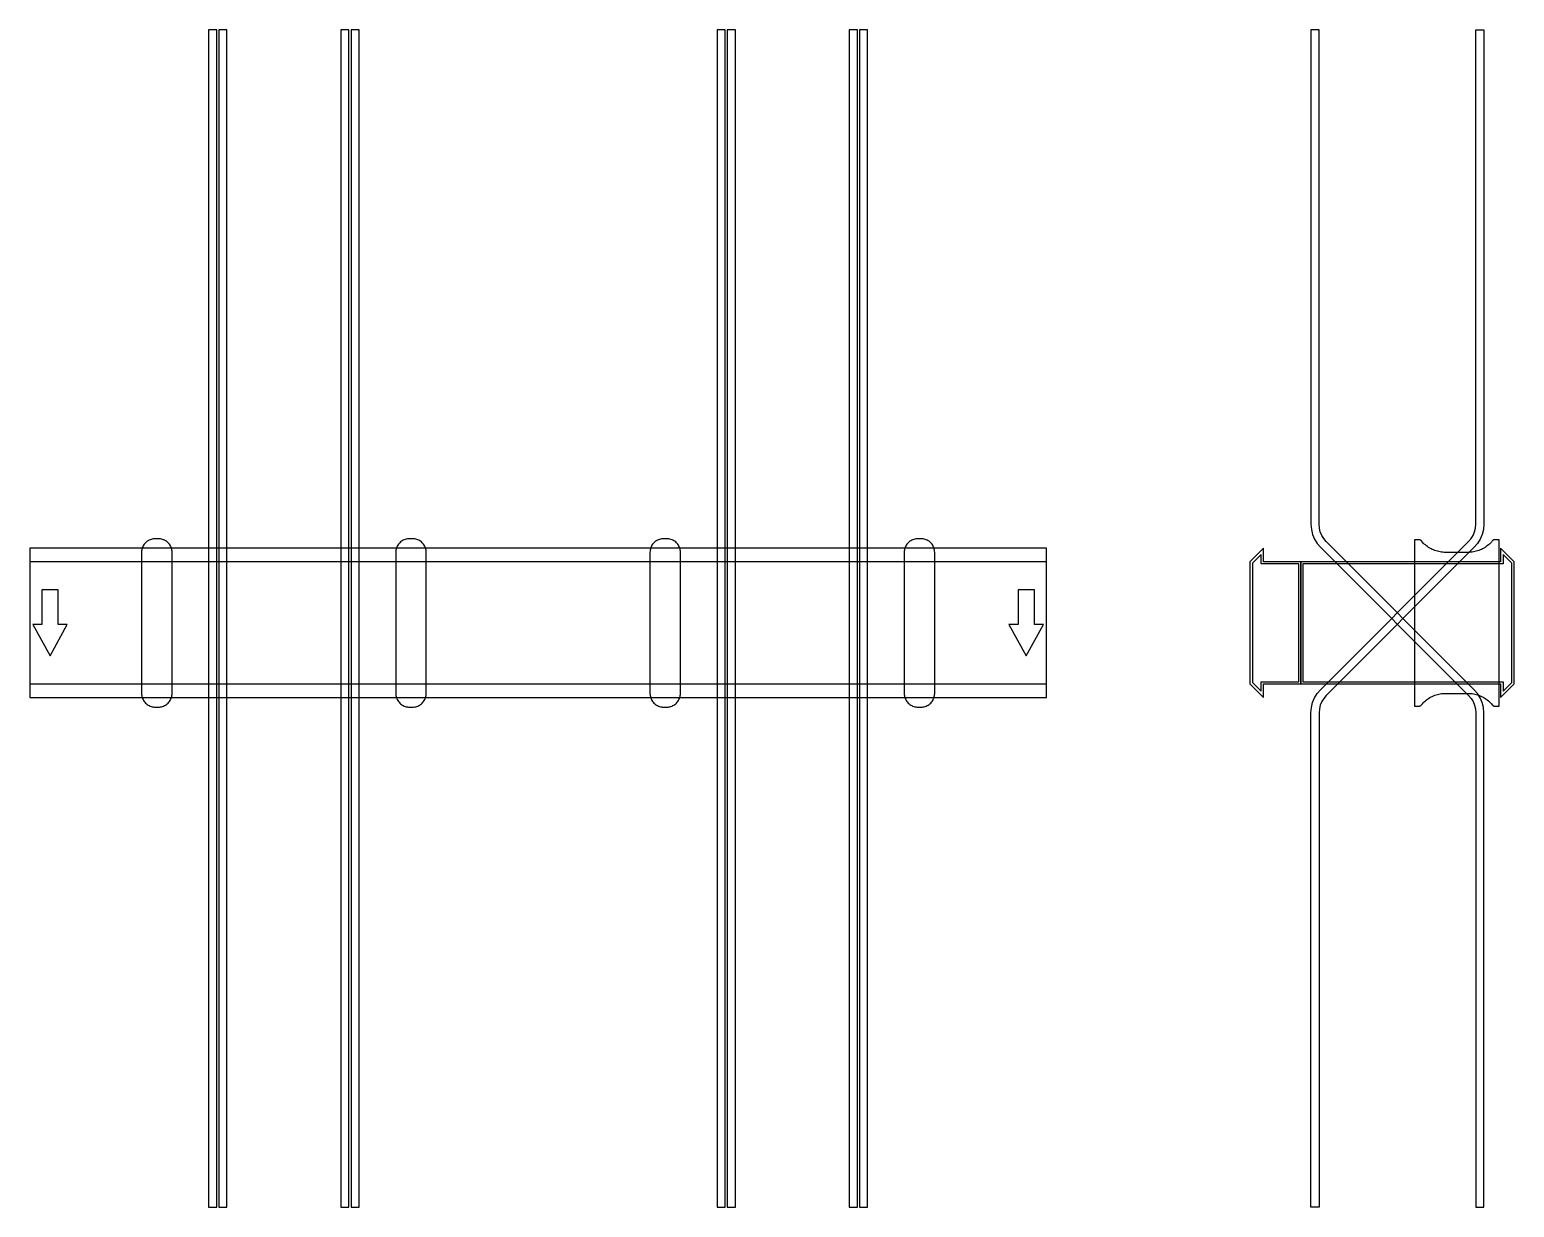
# Model space of a CAD drawing. Extents: x 0 to 1460, y -575 to 583.
import ezdxf

# ---------------------------------------------------------------- set-up
doc = ezdxf.new("R2010")
doc.units = 0
doc.layers.add('Halfen', color=7, linetype='CONTINUOUS')

msp = doc.modelspace()

# ---------------------------------------------------------------- linework, layer by layer
at = {"layer": 'Halfen', "color": 7}
for points in [[(184, -574.569), (184, 583.197), (176, 583.197), (176, -574.569)], [(194, -574.569), (194, 583.197), (186, 583.197), (186, -574.569)], [(314, -574.569), (314, 583.197), (306, 583.197), (306, -574.569)], [(324, -574.569), (324, 583.197), (316, 583.197), (316, -574.569)], [(684, -574.569), (684, 583.197), (676, 583.197), (676, -574.569)], [(694, -574.569), (694, 583.197), (686, 583.197), (686, -574.569)], [(814, -574.569), (814, 583.197), (806, 583.197), (806, -574.569)], [(824, -574.569), (824, 583.197), (816, 583.197), (816, -574.569)], [(1430, -574.569), (1430, -88.284), (1429.606, -83.278), (1428.434, -78.396), (1426.512, -73.757), (1423.889, -69.475), (1420.627, -65.657), (1275.029, 79.941), (1272.584, 82.805), (1270.616, 86.016), (1269.175, 89.495), (1268.295, 93.157), (1268, 96.912), (1268, 583.197), (1260, 583.197), (1260, 96.912), (1260.394, 91.906), (1261.566, 87.023), (1263.488, 82.384), (1266.111, 78.103), (1269.373, 74.284), (1414.971, -71.314), (1417.416, -74.177), (1419.384, -77.388), (1420.825, -80.868), (1421.705, -84.53), (1422, -88.284), (1422, -574.569)], [(1260, -574.569), (1260, -88.284), (1260.394, -83.278), (1261.566, -78.396), (1263.488, -73.757), (1266.111, -69.475), (1269.373, -65.657), (1414.971, 79.941), (1417.416, 82.805), (1419.384, 86.016), (1420.825, 89.495), (1421.705, 93.157), (1422, 96.912), (1422, 583.197), (1430, 583.197), (1430, 96.912), (1429.606, 91.906), (1428.434, 87.023), (1426.512, 82.384), (1423.889, 78.103), (1420.627, 74.284), (1275.029, -71.314), (1272.584, -74.177), (1270.616, -77.388), (1269.175, -80.868), (1268.295, -84.53), (1268, -88.284), (1268, -574.569)], [(0, -73.5), (1000, -73.5), (1000, 73.5), (0, 73.5)], [(140, -69.3), (140, -56.8), (140, 69.3), (139.958, 70.359), (139.834, 71.412), (139.627, 72.452), (139.339, 73.472), (138.972, 74.466), (138.529, 75.429), (138.011, 76.354), (137.422, 77.235), (136.765, 78.068), (136.046, 78.846), (135.268, 79.565), (134.435, 80.222), (133.554, 80.811), (132.629, 81.329), (131.666, 81.772), (130.672, 82.139), (129.652, 82.427), (128.612, 82.634), (127.559, 82.758), (126.5, 82.8), (123.5, 82.8), (122.441, 82.758), (121.388, 82.634), (120.348, 82.427), (119.328, 82.139), (118.334, 81.772), (117.371, 81.329), (116.446, 80.811), (115.565, 80.222), (114.732, 79.565), (113.954, 78.846), (113.235, 78.068), (112.578, 77.235), (111.989, 76.354), (111.471, 75.429), (111.028, 74.466), (110.661, 73.472), (110.373, 72.452), (110.166, 71.412), (110.042, 70.359), (110, 69.3), (110, -56.8), (110, -69.3), (110.042, -70.359), (110.166, -71.412), (110.373, -72.452), (110.661, -73.472), (111.028, -74.466), (111.471, -75.429), (111.989, -76.354), (112.578, -77.235), (113.235, -78.068), (113.954, -78.846), (114.732, -79.565), (115.565, -80.222), (116.446, -80.811), (117.371, -81.329), (118.334, -81.772), (119.328, -82.139), (120.348, -82.427), (121.388, -82.634), (122.441, -82.758), (123.5, -82.8), (126.5, -82.8), (127.559, -82.758), (128.612, -82.634), (129.652, -82.427), (130.672, -82.139), (131.666, -81.772), (132.629, -81.329), (133.554, -80.811), (134.435, -80.222), (135.268, -79.565), (136.046, -78.846), (136.765, -78.068), (137.422, -77.235), (138.011, -76.354), (138.529, -75.429), (138.972, -74.466), (139.339, -73.472), (139.627, -72.452), (139.834, -71.412), (139.958, -70.359), (140, -69.3)], [(390, -69.3), (390, -56.8), (390, 69.3), (389.958, 70.359), (389.834, 71.412), (389.627, 72.452), (389.339, 73.472), (388.972, 74.466), (388.529, 75.429), (388.011, 76.354), (387.422, 77.235), (386.765, 78.068), (386.046, 78.846), (385.268, 79.565), (384.435, 80.222), (383.554, 80.811), (382.629, 81.329), (381.666, 81.772), (380.672, 82.139), (379.652, 82.427), (378.612, 82.634), (377.559, 82.758), (376.5, 82.8), (373.5, 82.8), (372.441, 82.758), (371.388, 82.634), (370.348, 82.427), (369.328, 82.139), (368.334, 81.772), (367.371, 81.329), (366.446, 80.811), (365.565, 80.222), (364.732, 79.565), (363.954, 78.846), (363.235, 78.068), (362.578, 77.235), (361.989, 76.354), (361.471, 75.429), (361.028, 74.466), (360.661, 73.472), (360.373, 72.452), (360.166, 71.412), (360.042, 70.359), (360, 69.3), (360, -56.8), (360, -69.3), (360.042, -70.359), (360.166, -71.412), (360.373, -72.452), (360.661, -73.472), (361.028, -74.466), (361.471, -75.429), (361.989, -76.354), (362.578, -77.235), (363.235, -78.068), (363.954, -78.846), (364.732, -79.565), (365.565, -80.222), (366.446, -80.811), (367.371, -81.329), (368.334, -81.772), (369.328, -82.139), (370.348, -82.427), (371.388, -82.634), (372.441, -82.758), (373.5, -82.8), (376.5, -82.8), (377.559, -82.758), (378.612, -82.634), (379.652, -82.427), (380.672, -82.139), (381.666, -81.772), (382.629, -81.329), (383.554, -80.811), (384.435, -80.222), (385.268, -79.565), (386.046, -78.846), (386.765, -78.068), (387.422, -77.235), (388.011, -76.354), (388.529, -75.429), (388.972, -74.466), (389.339, -73.472), (389.627, -72.452), (389.834, -71.412), (389.958, -70.359), (390, -69.3)], [(640, -69.3), (640, -56.8), (640, 69.3), (639.958, 70.359), (639.834, 71.412), (639.627, 72.452), (639.339, 73.472), (638.972, 74.466), (638.529, 75.429), (638.011, 76.354), (637.422, 77.235), (636.765, 78.068), (636.046, 78.846), (635.268, 79.565), (634.435, 80.222), (633.554, 80.811), (632.629, 81.329), (631.666, 81.772), (630.672, 82.139), (629.652, 82.427), (628.612, 82.634), (627.559, 82.758), (626.5, 82.8), (623.5, 82.8), (622.441, 82.758), (621.388, 82.634), (620.348, 82.427), (619.328, 82.139), (618.334, 81.772), (617.371, 81.329), (616.446, 80.811), (615.565, 80.222), (614.732, 79.565), (613.954, 78.846), (613.235, 78.068), (612.578, 77.235), (611.989, 76.354), (611.471, 75.429), (611.028, 74.466), (610.661, 73.472), (610.373, 72.452), (610.166, 71.412), (610.042, 70.359), (610, 69.3), (610, -56.8), (610, -69.3), (610.042, -70.359), (610.166, -71.412), (610.373, -72.452), (610.661, -73.472), (611.028, -74.466), (611.471, -75.429), (611.989, -76.354), (612.578, -77.235), (613.235, -78.068), (613.954, -78.846), (614.732, -79.565), (615.565, -80.222), (616.446, -80.811), (617.371, -81.329), (618.334, -81.772), (619.328, -82.139), (620.348, -82.427), (621.388, -82.634), (622.441, -82.758), (623.5, -82.8), (626.5, -82.8), (627.559, -82.758), (628.612, -82.634), (629.652, -82.427), (630.672, -82.139), (631.666, -81.772), (632.629, -81.329), (633.554, -80.811), (634.435, -80.222), (635.268, -79.565), (636.046, -78.846), (636.765, -78.068), (637.422, -77.235), (638.011, -76.354), (638.529, -75.429), (638.972, -74.466), (639.339, -73.472), (639.627, -72.452), (639.834, -71.412), (639.958, -70.359), (640, -69.3)], [(890, -69.3), (890, -56.8), (890, 69.3), (889.958, 70.359), (889.834, 71.412), (889.627, 72.452), (889.339, 73.472), (888.972, 74.466), (888.529, 75.429), (888.011, 76.354), (887.422, 77.235), (886.765, 78.068), (886.046, 78.846), (885.268, 79.565), (884.435, 80.222), (883.554, 80.811), (882.629, 81.329), (881.666, 81.772), (880.672, 82.139), (879.652, 82.427), (878.612, 82.634), (877.559, 82.758), (876.5, 82.8), (873.5, 82.8), (872.441, 82.758), (871.388, 82.634), (870.348, 82.427), (869.328, 82.139), (868.334, 81.772), (867.371, 81.329), (866.446, 80.811), (865.565, 80.222), (864.732, 79.565), (863.954, 78.846), (863.235, 78.068), (862.578, 77.235), (861.989, 76.354), (861.471, 75.429), (861.028, 74.466), (860.661, 73.472), (860.373, 72.452), (860.166, 71.412), (860.042, 70.359), (860, 69.3), (860, -56.8), (860, -69.3), (860.042, -70.359), (860.166, -71.412), (860.373, -72.452), (860.661, -73.472), (861.028, -74.466), (861.471, -75.429), (861.989, -76.354), (862.578, -77.235), (863.235, -78.068), (863.954, -78.846), (864.732, -79.565), (865.565, -80.222), (866.446, -80.811), (867.371, -81.329), (868.334, -81.772), (869.328, -82.139), (870.348, -82.427), (871.388, -82.634), (872.441, -82.758), (873.5, -82.8), (876.5, -82.8), (877.559, -82.758), (878.612, -82.634), (879.652, -82.427), (880.672, -82.139), (881.666, -81.772), (882.629, -81.329), (883.554, -80.811), (884.435, -80.222), (885.268, -79.565), (886.046, -78.846), (886.765, -78.068), (887.422, -77.235), (888.011, -76.354), (888.529, -75.429), (888.972, -74.466), (889.339, -73.472), (889.627, -72.452), (889.834, -71.412), (889.958, -70.359), (890, -69.3)], [(1250, -60), (1250, 60), (1213.5, 60), (1213.5, 73.5), (1200, 60), (1200, -60), (1213.5, -73.5), (1213.5, -60)], [(1460, -60), (1460, 60), (1446.5, 73.5), (1446.5, 60), (1250, 60), (1250, -60), (1446.5, -60), (1446.5, -73.5)], [(1445, -81.8), (1445, 81.8), (1441, 81.8), (1440.846, 81.797), (1440.691, 81.786), (1440.538, 81.769), (1440.385, 81.746), (1440.234, 81.715), (1440.084, 81.678), (1439.936, 81.634), (1439.789, 81.584), (1439.646, 81.527), (1439.505, 81.464), (1439.366, 81.395), (1439.231, 81.32), (1439.1, 81.239), (1438.972, 81.153), (1438.848, 81.06), (1438.728, 80.963), (1438.613, 80.86), (1438.502, 80.752), (1438.397, 80.639), (1438.296, 80.522), (1437.41, 79.491), (1436.479, 78.5), (1435.505, 77.551), (1434.491, 76.646), (1433.437, 75.787), (1432.347, 74.975), (1431.222, 74.211), (1430.064, 73.499), (1428.876, 72.838), (1427.66, 72.23), (1426.418, 71.676), (1425.153, 71.178), (1423.867, 70.736), (1422.563, 70.351), (1421.243, 70.024), (1419.911, 69.756), (1418.567, 69.547), (1417.216, 69.397), (1415.859, 69.307), (1414.5, 69.277), (1392.5, 69.277), (1391.141, 69.307), (1389.784, 69.397), (1388.433, 69.547), (1387.089, 69.756), (1385.757, 70.024), (1384.437, 70.351), (1383.133, 70.736), (1381.847, 71.178), (1380.582, 71.676), (1379.34, 72.23), (1378.124, 72.838), (1376.936, 73.499), (1375.778, 74.211), (1374.653, 74.975), (1373.563, 75.787), (1372.509, 76.646), (1371.495, 77.551), (1370.521, 78.5), (1369.59, 79.491), (1368.704, 80.522), (1368.603, 80.639), (1368.498, 80.752), (1368.387, 80.86), (1368.272, 80.963), (1368.152, 81.06), (1368.028, 81.153), (1367.9, 81.239), (1367.769, 81.32), (1367.634, 81.395), (1367.495, 81.464), (1367.354, 81.527), (1367.211, 81.584), (1367.064, 81.634), (1366.916, 81.678), (1366.766, 81.715), (1366.615, 81.746), (1366.462, 81.769), (1366.309, 81.786), (1366.154, 81.797), (1366, 81.8), (1362, 81.8), (1362, -81.8), (1366, -81.8), (1366.154, -81.797), (1366.309, -81.786), (1366.462, -81.769), (1366.615, -81.746), (1366.766, -81.715), (1366.916, -81.678), (1367.064, -81.634), (1367.211, -81.584), (1367.354, -81.527), (1367.495, -81.464), (1367.634, -81.395), (1367.769, -81.32), (1367.9, -81.239), (1368.028, -81.153), (1368.152, -81.06), (1368.272, -80.963), (1368.387, -80.86), (1368.498, -80.752), (1368.603, -80.639), (1368.704, -80.522), (1369.59, -79.491), (1370.521, -78.5), (1371.495, -77.551), (1372.509, -76.646), (1373.563, -75.787), (1374.653, -74.975), (1375.778, -74.211), (1376.936, -73.499), (1378.124, -72.838), (1379.34, -72.23), (1380.582, -71.676), (1381.847, -71.178), (1383.133, -70.736), (1384.437, -70.351), (1385.757, -70.024), (1387.089, -69.756), (1388.433, -69.547), (1389.784, -69.397), (1391.141, -69.307), (1392.5, -69.277), (1414.5, -69.277), (1415.859, -69.307), (1417.216, -69.397), (1418.567, -69.547), (1419.911, -69.756), (1421.243, -70.024), (1422.563, -70.351), (1423.867, -70.736), (1425.153, -71.178), (1426.418, -71.676), (1427.66, -72.23), (1428.876, -72.838), (1430.064, -73.499), (1431.222, -74.211), (1432.347, -74.975), (1433.437, -75.787), (1434.491, -76.646), (1435.505, -77.551), (1436.479, -78.5), (1437.41, -79.491), (1438.296, -80.522), (1438.397, -80.639), (1438.502, -80.752), (1438.613, -80.86), (1438.728, -80.963), (1438.848, -81.06), (1438.972, -81.153), (1439.1, -81.239), (1439.231, -81.32), (1439.366, -81.395), (1439.505, -81.464), (1439.646, -81.527), (1439.789, -81.584), (1439.936, -81.634), (1440.084, -81.678), (1440.234, -81.715), (1440.385, -81.746), (1440.538, -81.769), (1440.691, -81.786), (1440.846, -81.797), (1441, -81.8)], [(0, -60), (1000, -60), (1000, 60), (0, 60)], [(1248, -58), (1248, 58), (1211, 58), (1211, 67.25), (1202.5, 58.75), (1202.5, -58.75), (1211, -67.25), (1211, -58)], [(1457.5, -58.75), (1457.5, 58.75), (1449, 67.25), (1449, 58), (1252, 58), (1252, -58), (1449, -58), (1449, -67.25)], [(20, -32.5), (37, -1.5), (28, -1.5), (28, 32.5), (12, 32.5), (12, -1.5), (3, -1.5)], [(980, -32.5), (997, -1.5), (988, -1.5), (988, 32.5), (972, 32.5), (972, -1.5), (963, -1.5)]]:
    msp.add_lwpolyline(points, close=True, dxfattribs=at)

doc.saveas('drawing.dxf')
